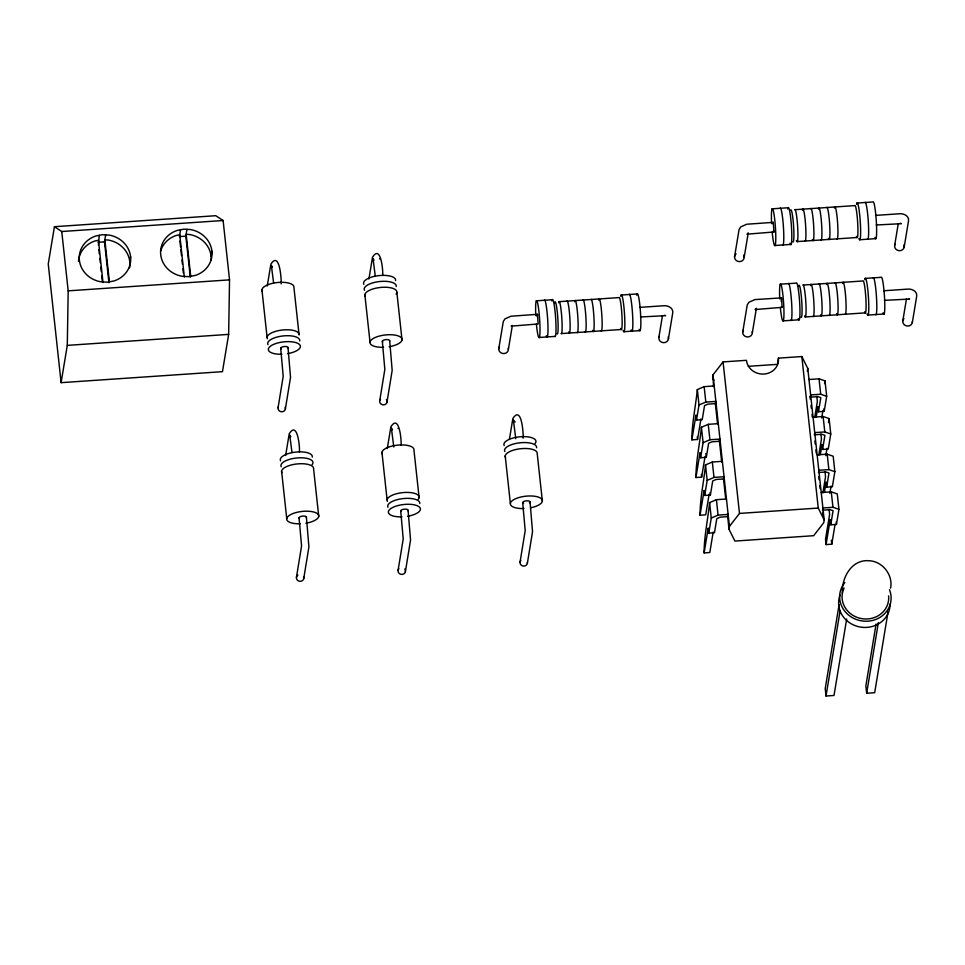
<?xml version="1.0" encoding="UTF-8"?>
<svg xmlns="http://www.w3.org/2000/svg" width="965" height="965" viewBox="0 0 965 965"><rect width="100%" height="100%" fill="white"/><g stroke="black" fill="none" stroke-linecap="round" stroke-linejoin="round"><path stroke-width="1.45" d="M537.24 316.773L537.481 314.325L538.144 323.975L511.173 326.146L512.065 325.398M61.109 382.659L67.285 345.373L68.189 290.851L61.748 231.516L54.426 226.703L48.25 263.988L61.109 382.659L222.469 371.67L228.645 334.385L229.537 279.862L223.108 220.515L215.774 215.702L54.426 226.703M773.037 223.784L773.267 222.348L773.93 231.998L746.958 234.169L747.851 233.409M890.611 588.107C893.228 574.851 882.384 561.087 868.814 560.725C851.407 559.362 841.444 578.011 842.349 593.391M98.418 245.207L99.25 235.327M108.936 282.709L104.51 241.853L105.655 234.893M129.78 261.684L130.601 256.714A25.79 23.739 9.4 0 0 109.129 235.074L102.411 234.712L95.873 235.979A25.79 23.739 9.4 0 0 79.371 260.2A25.79 23.739 9.4 0 0 100.843 281.828L107.561 282.19L114.099 280.924A25.79 23.739 9.4 0 0 130.601 256.714M180.576 229.791L179.442 236.594L185.847 236.16L190.274 277.015M185.847 236.16L186.981 229.344M211.094 256.135L211.914 251.165A25.79 23.739 9.4 0 0 190.455 229.537L183.736 229.175L177.186 230.442A25.79 23.739 9.4 0 0 160.697 254.664A25.79 23.739 9.4 0 0 182.156 276.292L188.875 276.653L195.425 275.387A25.79 23.739 9.4 0 0 211.914 251.165M267.257 285.966L270.863 264.193C280.164 249.597 281.599 282.709 281.129 283.867M278.065 407.713L283.203 376.326L280.682 348.196M285.375 408.991L290.525 377.363L288.04 347.69M285.628 455.528L289.235 433.755C297.968 419.606 300.103 450.064 299.343 451.934M296.448 577.275L301.575 545.888L299.053 517.759M303.746 578.554L308.909 546.926L306.424 517.252M368.907 279.03L372.502 257.269C381.235 243.12 383.382 273.578 382.61 275.447M379.715 400.789L384.842 369.39L382.333 341.272M387.013 402.067L392.176 370.439L389.691 340.766M387.279 448.592L390.885 426.832C399.619 412.682 401.754 443.14 400.994 445.01M398.087 570.351L403.225 538.965L400.704 510.835M405.397 571.63L410.559 540.002L408.074 510.328M498.748 348.86L503.296 321.502L504.96 318.896L510.943 316.218L537.481 314.325M499.472 346.664A4.837 4.451 9.4 0 0 502.162 353.359A4.837 4.451 9.4 0 0 508.386 349.402L512.21 326.315M509.496 438.834L512.861 418.52C522.162 403.925 523.597 437.036 523.127 438.194M520.063 562.04L525.201 530.654L522.68 502.524M527.373 563.319L532.535 531.691L530.05 502.017M658.902 337.28L662.485 315.627M668.383 339.173L672.726 312.962C673.558 307.739 667.575 305.097 663.184 305.784L639.747 307.377M714.209 385.964L704.161 386.651L697.345 389.57C695.681 406.337 691.893 423.044 691.857 439.859L697.55 439.473L700.94 418.991M691.857 439.859L695.97 414.998L696.513 420.077L702.218 419.679L704.547 405.577L707.96 404.118L715.511 403.599L715.885 401.392L705.825 402.079L699.01 404.998L696.513 420.077M718.298 423.647L708.238 424.323L701.422 427.254C699.758 444.021 695.97 460.727 695.934 477.542L701.639 477.144L705.029 456.674M695.934 477.542L700.047 452.681L700.602 457.748L706.296 457.362L708.636 443.261L712.037 441.801L719.601 441.282L719.962 439.075L709.914 439.751L703.099 442.682L700.602 457.748M713.521 386.567L713.002 374.878L723.075 361.911L746.44 360.319A16.116 14.837 9.4 0 0 764.051 374.058A16.116 14.837 9.4 0 0 778.453 358.136L801.831 356.543L807.777 368.425L824.194 519.942L823.736 522.716L813.676 535.696L734.92 541.063L728.973 529.17L727.465 513.838M734.534 256.883L739.081 229.525L740.746 226.908L746.729 224.23L773.267 222.348M722.375 461.318L712.327 462.006L705.512 464.925C703.847 481.692 700.059 498.398 700.023 515.214L705.717 514.827L709.106 494.357M700.023 515.214L704.136 490.365L704.691 495.431L710.385 495.045L712.725 480.944L716.126 479.472L723.678 478.966L724.052 476.746L713.991 477.434L707.176 480.353L704.691 495.431M736.066 253.807A4.837 4.451 9.4 0 0 737.356 261.165A4.837 4.451 9.4 0 0 744.172 257.426L748.237 232.891M726.464 499.002L716.404 499.689L709.589 502.608C707.936 519.375 704.136 536.082 704.1 552.897L709.806 552.511L713.195 532.041M704.1 552.897L708.226 528.036L708.768 533.114L714.474 532.728L716.802 518.615L720.216 517.156L727.767 516.649L728.129 514.429L718.081 515.117L711.265 518.036L708.768 533.114M742.7 332.237L747.248 304.88L748.912 302.274L754.895 299.596L781.566 297.859L782.096 307.353L755.125 309.536L756.017 308.776M743.424 330.042A4.837 4.451 9.4 0 0 746.114 336.749A4.837 4.451 9.4 0 0 752.35 332.78L756.403 308.245M728.973 529.17L729.431 526.408L713.002 374.878M778.453 358.136L777.428 364.348L748.321 366.326M807.319 371.199L807.777 368.425M814.713 417.495L817.367 401.404L816.824 396.338M816.245 416.928L817.946 406.687L818.501 411.766L824.194 411.367L826.691 396.301L825.015 380.873L819.032 378.823L808.972 379.51M818.501 411.766L820.829 397.652L817.837 396.627L810.274 397.146L810.648 394.938L820.696 394.251L826.691 396.301M824.568 383.612L825.015 380.873M821.71 418.002L822.916 410.692M818.79 455.166L821.456 439.087L820.901 434.009M820.334 454.599L822.023 444.37L822.578 449.437L828.272 449.051L830.769 433.973L829.104 418.545L823.109 416.506L813.061 417.182M822.578 449.437L824.918 435.336L821.915 434.31L814.364 434.829L814.725 432.61L824.786 431.934L830.769 433.973M828.416 422.658L829.104 418.545M825.787 455.673L827.005 448.363M822.88 492.85L825.545 476.77L824.991 471.692M824.424 492.283L826.112 482.054L826.667 487.12L832.361 486.734L834.858 471.656L833.181 456.228L827.198 454.177L817.138 454.865M826.667 487.12L828.995 473.019L826.004 471.994L818.453 472.512M829.876 493.356L831.082 486.046M834.93 525.189L831.782 544.2L826.076 544.586L830.202 519.725L830.744 524.803L836.45 524.417L838.935 509.339L837.27 493.911L831.275 491.861L821.227 492.548M830.744 524.803L833.085 510.702L830.081 509.677L822.53 510.183M894.688 245.291L898.27 223.639M839.116 604.548L825.208 688.6L826.016 696.018L834.013 695.463L846.679 618.963M826.016 696.018L840.165 610.483M904.169 247.197L908.511 220.973C909.344 215.75 903.361 213.12 898.97 213.808L875.532 215.4M902.854 320.657L906.437 299.005M912.335 322.551L916.678 296.339C917.51 291.116 911.527 288.475 907.136 289.162L883.699 290.767M876.099 624.029L865.87 685.825L866.667 693.244L874.676 692.701L888.102 611.593M866.667 693.244L878.367 622.618M379.8 258.596L379.655 259.018M398.183 428.158L398.026 428.581M781.433 297.703L781.228 301.309M729.431 526.408L739.492 513.428L723.075 361.911M98.104 242.287L104.51 241.853M61.748 231.516L223.108 220.515M772.121 208.838L788.128 207.752M856.956 203.06L872.963 201.962A18.54 1.797 86.1 0 1 876.389 222.638A18.54 1.797 86.1 0 1 874.917 237.414M876.268 224.99L901.394 223.687L900.442 223.204M68.189 290.851L229.537 279.862M797.295 241.576L857.318 237.487M775.076 245.496L791.083 244.41M859.912 239.718L875.918 238.62M536.335 300.827L552.342 299.729M621.171 295.037L637.177 293.951M780.287 284.205L796.294 283.107A18.54 1.797 86.1 0 1 799.72 303.782A18.54 1.797 86.1 0 1 798.248 318.559M865.123 278.415L881.129 277.329A18.54 1.797 86.1 0 1 884.555 298.004A18.54 1.797 86.1 0 1 883.084 312.781M558.94 301.683L618.963 297.594A16.116 1.568 86.1 0 1 621.942 315.567A16.116 1.568 86.1 0 1 620.664 328.414M67.285 345.373L228.645 334.385M640.483 316.978L665.609 315.676L664.656 315.193M884.447 300.356L909.573 299.053L908.608 298.571M561.509 333.564L621.532 329.475M805.461 316.942L865.484 312.853M539.29 337.473L555.297 336.387M624.126 331.695L640.133 330.609M783.242 320.863L799.249 319.765M868.078 315.072L884.097 313.987M818.815 470.293L828.863 469.605L834.858 471.656M739.492 513.428L818.248 508.06L824.194 519.942M822.892 507.976L832.952 507.288L838.935 509.339M514.417 421.416L515.214 421.958M374.058 260.164L373.021 258.572L375.252 275.942M272.407 267.088L271.37 265.496L273.602 282.878M392.441 429.727L391.392 428.134L393.792 447M290.791 436.65L289.741 435.058L291.973 452.44M773.93 231.998L773.496 230.611M782.096 307.353L781.819 306.725M712.544 377.653L713.871 380.294M513.79 420.692L513.368 419.823L515.768 438.689M823.917 408.834L824.194 411.367M836.173 521.884L836.45 524.417M819.032 378.823L820.696 394.251M823.109 416.506L824.786 431.934M827.198 454.177L828.863 469.605M831.275 491.861L832.952 507.288M829.08 509.375L829.623 514.454L825.509 539.302L826.076 544.586M831.348 540.243L831.782 544.2M810.045 396.446L810.371 399.413M811.022 405.36L811.336 408.328M811.987 414.274L812.301 417.242M814.882 441.017L815.208 443.984M815.847 449.931L816.173 452.899M818.742 476.662L819.068 479.641M819.707 485.576L820.033 488.555M822.614 512.319L822.928 515.286M801.831 356.543L818.248 508.06M715.282 402.9L717.538 423.707M719.311 440.04L721.724 462.332M723.497 478.664L725.752 499.46M704.161 386.651L705.825 402.079M708.238 424.323L709.914 439.751M712.327 462.006L713.991 477.434M716.404 499.689L718.081 515.117M705.885 453.562L706.296 457.362M710.107 492.512L710.385 495.045M697.345 389.57L699.01 404.998M701.422 427.254L703.099 442.682M705.512 464.925L707.176 480.353M709.589 502.608L711.265 518.036M697.261 436.831L697.55 439.473M701.35 474.503L701.639 477.144M542.366 501.173L537.228 453.707A16.116 6.104 -6.2 0 0 520.147 448.773A16.116 6.104 -6.2 0 0 505.491 457.458M505.214 455.89L510.352 503.356M396.868 292.455L402.019 339.921M419.112 497.614L413.961 450.148A16.116 6.104 -6.2 0 0 396.88 445.215A16.116 6.104 -6.2 0 0 382.224 453.9M364.854 294.639L370.005 342.105M381.947 452.332L387.098 499.798M318.752 516.408L313.601 468.942A16.116 6.104 -6.2 0 0 296.52 464.008A16.116 6.104 -6.2 0 0 281.864 472.693M261.925 289.693L267.064 337.159M281.587 471.125L286.738 518.591M190.744 276.629L186.149 234.326L189.623 234.507A25.79 23.739 9.4 0 1 211.178 259.875M184.339 277.076L179.755 234.76L176.366 235.412A25.79 23.739 9.4 0 0 160.648 251.009M179.924 240.973L180.552 246.811M180.865 249.73L181.504 255.568M181.975 259.947L182.445 264.314M182.928 268.692L183.398 273.071M109.419 282.178L104.835 239.863L108.309 240.044A25.79 23.739 9.4 0 1 129.575 267.884M103.014 282.612L98.43 240.297L95.052 240.948A25.79 23.739 9.4 0 0 78.467 261.431M98.888 249.585L99.371 253.964M99.841 258.331L100.312 262.709M100.794 267.088L101.265 271.467M101.735 275.845L102.374 281.684M752.218 331.622L752.35 332.78M744.172 257.426L744.051 256.256A4.837 4.451 9.4 0 0 743.617 255.158M508.266 348.244L508.386 349.402M582.944 300.055A16.116 1.568 86.1 0 1 585.803 315.917A16.116 1.568 86.1 0 1 585.116 331.936M590.954 299.5A16.116 1.568 86.1 0 1 593.933 317.473A16.116 1.568 86.1 0 1 592.643 330.332M574.621 301.695A16.116 1.568 86.1 0 1 577.637 314.373A16.116 1.568 86.1 0 1 577.106 332.491M566.938 301.14A16.116 1.568 86.1 0 1 569.917 319.113A16.116 1.568 86.1 0 1 568.638 331.96M558.614 302.793A16.116 1.568 86.1 0 1 561.63 315.459A16.116 1.568 86.1 0 1 561.099 333.576M554.61 303.058A16.116 1.568 86.1 0 1 557.625 315.736A16.116 1.568 86.1 0 1 557.095 333.854M551.968 300.996A18.54 1.797 86.1 0 1 555.442 315.567A18.54 1.797 86.1 0 1 554.827 336.411M544.332 300.272A18.54 1.797 86.1 0 1 547.758 320.947A18.54 1.797 86.1 0 1 546.287 335.724M535.804 315.615A18.54 1.797 86.1 0 1 537.722 303.505A18.54 1.797 86.1 0 1 539.893 334.023A18.54 1.797 86.1 0 1 536.395 324.011M620.797 296.303A18.54 1.797 86.1 0 1 624.452 313.299A18.54 1.797 86.1 0 1 623.125 330.488M629.18 294.494A18.54 1.797 86.1 0 1 632.606 315.169A18.54 1.797 86.1 0 1 631.122 329.946M598.638 300.067A16.116 1.568 86.1 0 1 601.653 312.732A16.116 1.568 86.1 0 1 601.123 330.85M636.803 295.218A18.54 1.797 86.1 0 1 640.458 312.202A18.54 1.797 86.1 0 1 639.132 329.391M668.202 336.869A4.837 4.451 9.4 0 1 663.365 342.671A4.837 4.451 9.4 0 1 659.3 336.182M826.583 284.53A16.116 1.568 86.1 0 1 829.598 297.208A16.116 1.568 86.1 0 1 829.068 315.326M834.906 282.878A16.116 1.568 86.1 0 1 837.885 300.851A16.116 1.568 86.1 0 1 836.595 313.709M818.899 283.975A16.116 1.568 86.1 0 1 821.878 301.949A16.116 1.568 86.1 0 1 820.588 314.795M810.576 285.616A16.116 1.568 86.1 0 1 813.591 298.294A16.116 1.568 86.1 0 1 813.061 316.411M804.581 315.881A16.116 1.568 86.1 0 0 805.872 303.034A16.116 1.568 86.1 0 0 802.892 285.061L862.915 280.972A16.116 1.568 86.1 0 1 865.895 298.945A16.116 1.568 86.1 0 1 864.616 311.792M798.562 286.436A16.116 1.568 86.1 0 1 801.577 299.114A16.116 1.568 86.1 0 1 801.047 317.232M788.284 283.65A18.54 1.797 86.1 0 1 791.565 301.912A18.54 1.797 86.1 0 1 790.781 320.332M779.756 298.993A18.54 1.797 86.1 0 1 781.674 286.882A18.54 1.797 86.1 0 1 783.845 317.401A18.54 1.797 86.1 0 1 780.347 307.389M864.761 279.693A18.54 1.797 86.1 0 1 868.404 296.677A18.54 1.797 86.1 0 1 867.077 313.866M873.132 277.872A18.54 1.797 86.1 0 1 876.413 296.134A18.54 1.797 86.1 0 1 875.617 314.554M842.59 283.445A16.116 1.568 86.1 0 1 845.605 296.11A16.116 1.568 86.1 0 1 845.075 314.228M912.408 321.393A4.837 4.451 9.4 0 1 906.087 325.808A4.837 4.451 9.4 0 1 903.94 318.607M818.417 209.164A16.116 1.568 86.1 0 1 821.432 221.841A16.116 1.568 86.1 0 1 820.901 239.959M826.74 207.523A16.116 1.568 86.1 0 1 829.719 225.496A16.116 1.568 86.1 0 1 828.428 238.343M810.733 208.609A16.116 1.568 86.1 0 1 813.712 226.582A16.116 1.568 86.1 0 1 812.421 239.429M802.398 210.261A16.116 1.568 86.1 0 1 805.425 222.927A16.116 1.568 86.1 0 1 804.894 241.045M796.415 240.526A16.116 1.568 86.1 0 0 797.705 227.68A16.116 1.568 86.1 0 0 794.726 209.707L854.749 205.617A16.116 1.568 86.1 0 1 857.728 223.591A16.116 1.568 86.1 0 1 856.45 236.437M790.721 209.972A16.116 1.568 86.1 0 1 793.568 225.846A16.116 1.568 86.1 0 1 792.88 241.865M787.754 209.019A18.54 1.797 86.1 0 1 791.409 226.003A18.54 1.797 86.1 0 1 790.07 243.192M780.118 208.295A18.54 1.797 86.1 0 1 783.399 226.546A18.54 1.797 86.1 0 1 782.615 244.965M771.59 223.639A18.54 1.797 86.1 0 1 773.508 211.528A18.54 1.797 86.1 0 1 775.679 242.034A18.54 1.797 86.1 0 1 772.181 232.022M856.582 204.327A18.54 1.797 86.1 0 1 860.237 221.311A18.54 1.797 86.1 0 1 858.91 238.5M864.966 202.517A18.54 1.797 86.1 0 1 868.247 220.768A18.54 1.797 86.1 0 1 867.451 239.187M834.423 208.078A16.116 1.568 86.1 0 1 837.439 220.756A16.116 1.568 86.1 0 1 836.908 238.874M903.988 244.881A4.837 4.451 9.4 0 1 899.151 250.695A4.837 4.451 9.4 0 1 895.086 244.193M890.08 604.126A25.79 23.739 9.4 0 1 860.044 626.997A25.79 23.739 9.4 0 1 840.093 595.067M889.501 589.736A25.79 23.739 9.4 0 1 861.624 620.881A25.79 23.739 9.4 0 1 844.845 582.571M888.584 595.851A23.377 21.52 9.4 0 1 861.612 618.613A23.377 21.52 9.4 0 1 844.11 588.047M523.947 508.555A16.116 6.104 -6.2 0 1 512.524 500.449A16.116 6.104 -6.2 0 1 539.001 497.325A16.116 6.104 -6.2 0 1 530.871 507.735M504.852 451.524A16.116 6.104 -6.2 0 1 519.508 442.839A16.116 6.104 -6.2 0 1 536.588 447.772M504.2 445.589A16.116 6.104 -6.2 0 1 520.967 436.711A16.116 6.104 -6.2 0 1 535.129 443.478M523.597 503.453A3.703 1.399 -6.2 0 1 523.693 501.547A3.703 1.399 -6.2 0 1 528.675 500.956A3.703 1.399 -6.2 0 1 529.435 502.765M527.397 562.426A3.703 3.414 9.4 0 1 522.656 565.924A3.703 3.414 9.4 0 1 520.859 560.436M387.375 501.378A16.116 6.104 -6.2 0 1 404.13 492.5A16.116 6.104 -6.2 0 1 418.291 499.267M388.014 507.313A16.116 6.104 -6.2 0 1 402.67 498.628A16.116 6.104 -6.2 0 1 419.751 503.549M401.971 516.866A16.116 6.104 -6.2 0 1 390.789 508.591A16.116 6.104 -6.2 0 1 417.58 505.865A16.116 6.104 -6.2 0 1 407.532 516.299M401.078 511.51A3.703 1.399 -6.2 0 1 404.142 509.194A3.703 1.399 -6.2 0 1 407.881 510.702M404.745 569.061A3.703 3.414 9.4 0 1 404.154 573.644A3.703 3.414 9.4 0 1 399.16 573.379A3.703 3.414 9.4 0 1 398.871 568.747M365.132 296.207A16.116 6.104 -6.2 0 1 381.899 287.329A16.116 6.104 -6.2 0 1 396.06 294.096M383.6 347.304A16.116 6.104 -6.2 0 1 372.406 339.029A16.116 6.104 -6.2 0 1 399.208 336.303A16.116 6.104 -6.2 0 1 389.16 346.737M364.493 290.272A16.116 6.104 -6.2 0 1 379.149 281.587A16.116 6.104 -6.2 0 1 396.229 286.521M363.853 284.337A16.116 6.104 -6.2 0 1 378.509 275.652A16.116 6.104 -6.2 0 1 395.59 280.586M382.707 341.948A3.703 1.399 -6.2 0 1 385.759 339.632A3.703 1.399 -6.2 0 1 389.51 341.14M386.374 399.498A3.703 3.414 9.4 0 1 385.783 404.07A3.703 3.414 9.4 0 1 380.777 403.804A3.703 3.414 9.4 0 1 380.5 399.184M300.32 523.79A16.116 6.104 -6.2 0 1 289.138 515.515A16.116 6.104 -6.2 0 1 315.929 512.789A16.116 6.104 -6.2 0 1 305.893 523.223M281.225 466.758A16.116 6.104 -6.2 0 1 297.98 457.88A16.116 6.104 -6.2 0 1 312.141 464.647M280.586 460.824A16.116 6.104 -6.2 0 1 295.242 452.151A16.116 6.104 -6.2 0 1 312.31 457.072M299.427 518.434A3.703 1.399 -6.2 0 1 302.491 516.118A3.703 1.399 -6.2 0 1 306.231 517.626M303.553 576.793A3.703 3.414 9.4 0 1 299.982 581.328A3.703 3.414 9.4 0 1 296.725 576.419M297.232 575.683A3.703 3.414 9.4 0 1 297.932 575.08M267.353 338.739A16.116 6.104 -6.2 0 1 282.009 330.054A16.116 6.104 -6.2 0 1 299.09 334.988L293.939 287.51A16.116 6.104 -6.2 0 0 276.859 282.588A16.116 6.104 -6.2 0 0 262.203 291.261M267.993 344.674A16.116 6.104 -6.2 0 1 282.649 335.989A16.116 6.104 -6.2 0 1 299.729 340.922M281.949 354.227A16.116 6.104 -6.2 0 1 270.755 345.953A16.116 6.104 -6.2 0 1 297.558 343.226A16.116 6.104 -6.2 0 1 287.51 353.66M281.056 348.872A3.703 1.399 -6.2 0 1 284.12 346.556A3.703 1.399 -6.2 0 1 287.859 348.063M285.182 407.23A3.703 3.414 9.4 0 1 281.599 411.766A3.703 3.414 9.4 0 1 278.342 406.856"/></g></svg>
